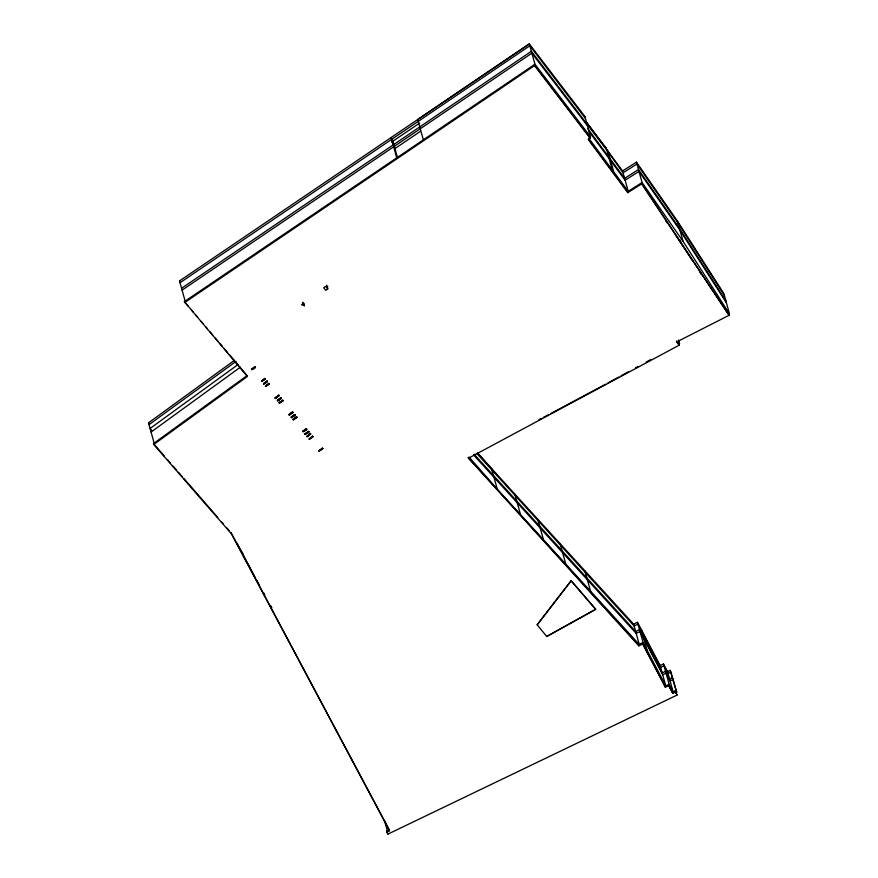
<?xml version="1.0" encoding="UTF-8"?>
<svg xmlns="http://www.w3.org/2000/svg" width="878" height="878" viewBox="0 0 878 878"><rect width="100%" height="100%" fill="white"/><g stroke="black" fill="none" stroke-linecap="round" stroke-linejoin="round"><path stroke-width="1.32" d="M537.182 624.785L571.15 580.731L595.701 609.288L546.709 636.484L537.182 624.785L571.15 580.731M469.061 457.054L497.277 489.2L639.261 644.485L643.113 642.652L637.472 622.293L633.62 624.159L514.815 494.062L520.467 514.431M148.514 422.834L234.415 360.375M149.019 424.656L236.028 361.429M238.179 364.447L150.072 428.464L151.861 430.516M151.071 432.053L240.287 367.234M675.215 691.14L675.478 692.062L672.757 693.368L672.504 692.446L675.215 691.14L677.081 695.069L387.966 834.1L386.935 832.157L389.591 830.884L231.397 533.769L153.738 444.509L153.474 443.588L247.102 375.564L239.145 366.192M153.738 444.509L247.355 376.486L184.369 301.637L534.954 64.259L529.313 43.9L179.529 280.905M251.503 369.1L255.037 366.598L255.454 367.234C254.872 369.386 250.46 368.859 251.92 369.737M251.558 369.298L255.333 367.081M251.679 369.44L255.278 366.894M251.799 369.583L255.454 367.234M264.86 378.473L261.501 381.315L264.86 378.473L265.277 379.109L261.633 381.458L265.222 378.923M264.98 378.627L261.501 381.315M263.51 383.609L267.033 381.107L267.45 381.732C262.961 385.277 262.105 383.971 267.274 381.392M263.554 383.796L267.033 381.107M263.795 384.092L267.153 381.25M269.283 383.96L265.518 386.166L268.866 383.324L269.283 383.96L265.639 386.309L269.228 383.763M268.986 383.477L265.518 386.166M278.941 395.495L275.22 397.899L278.688 395.199L279.105 395.835C271.203 400.917 277.766 397.657 278.688 395.199M275.22 397.899L278.82 395.352M280.861 397.833L277.338 400.335L280.861 397.833L281.278 398.458L277.755 400.961L281.234 398.272M280.982 397.975L277.514 400.664M282.946 400.346L279.237 402.75L282.705 400.05L283.122 400.686L279.478 403.035L283.122 400.686M279.237 402.75L283.001 400.533M289.005 414.427L292.528 411.936L292.945 412.561L289.422 415.064L289.125 414.581M292.648 412.078L289.06 414.625L289.422 415.064M289.18 414.767L292.528 411.936M289.301 414.91L292.89 412.375M291.595 417.687L291.178 417.061L294.701 414.559L295.118 415.184L291.474 417.544L295.118 415.184M294.942 414.855L291.233 417.248L294.701 414.559M293.011 419.278L296.544 416.776L296.962 417.412L293.428 419.914L293.142 419.432M296.665 416.929L293.065 419.475L296.544 416.776M293.307 419.761L296.907 417.215M302.844 431.164L306.367 428.662L306.784 429.287C306.17 431.328 301.878 431.043 303.261 431.789M302.888 431.35L306.367 428.662M303.009 431.493L306.609 428.947M303.129 431.647L306.784 429.287M305.017 433.787L308.54 431.285L308.957 431.91C308.299 433.984 304.029 433.633 305.423 434.412M305.061 433.973L308.661 431.427M305.182 434.116L308.957 431.91M305.303 434.27L308.902 431.724M310.614 433.798L307.026 436.344L310.373 433.502L310.79 434.127C302.877 439.219 309.44 435.96 310.373 433.502M310.494 433.644L307.026 436.344M312.963 436.761L309.199 438.967L312.546 436.125L312.963 436.761L309.44 439.263M312.667 436.278L309.199 438.967M309.319 439.11L312.908 436.564M322.61 448.296L319.021 450.842L322.369 448.01L322.786 448.636L319.142 450.996L322.786 448.636M319.021 450.842L322.665 448.493M327.867 286.667L327.242 287.084L326.561 286.228L327.22 286.447M327.757 288.928L325.705 290.333L323.653 287.743L325.705 286.338L327.757 288.928L326.737 285.24M180.034 282.727L529.829 45.755L585.428 118.387M391.588 142.071L419.53 123.15M181.57 288.28L531.366 51.297L606.808 150.028L623.073 172.801L636.956 164.021L677.926 222.836L724.361 295.425M182.086 290.135L531.881 53.152L587.481 125.795M394.76 148.722L420.463 131.305M184.632 302.57L534.537 65.609L534.285 64.687L589.895 137.319L590.148 138.252L588.26 139.503L627.792 192.666L641.664 183.886L641.412 182.964L729.08 315.29L676.828 341.882L679.188 345.175L468.523 458.184L638.855 645.857L642.696 644.002L642.444 643.08L638.591 644.924L468.172 457.636M588.677 138.153L628.209 191.316L622.568 170.958L636.44 162.178L677.421 221.026L723.856 293.603L729.497 313.94L683.062 241.351L642.081 182.536L636.44 162.178M627.792 192.666L627.54 191.733L642.081 182.536M605.6 384.224L550.605 413.615M607.993 382.918L618.738 377.057M621.119 375.751L628.286 371.844M635.442 367.937L637.834 366.631M646.186 362.065L650.96 359.464M543.361 417.423L548.19 414.888M538.938 419.629L541.342 418.422M675.884 690.723L673.185 692.029L667.532 671.67L670.243 670.353L676.708 692.248L670.243 670.353M386.935 832.157L386.671 831.236L389.338 829.951L231.133 532.847L231.397 533.769M643.113 642.652L665.765 685.883L660.124 665.524L663.483 663.933L667.543 671.692M672.504 692.446L668.399 684.741L668.663 685.663L665.348 687.233L665.096 686.311L669.135 684.291L663.483 663.933M389.152 829.929L387.341 830.786L384.52 820.623M303.667 303.195L304.37 305.742L301.472 304.71M491.636 468.863L477.423 452.872L514.826 494.094M477.039 453.696L634.125 625.981L637.977 624.148L660.629 667.379L663.998 665.776L668.048 673.514L670.748 672.208L671.571 673.744M474.131 454.244L635.661 631.523L639.513 629.691L662.177 672.921L665.535 671.33L669.585 679.067L672.296 677.75L673.119 679.287M473.758 455.1L636.177 633.378L640.029 631.545L662.692 674.776L666.051 673.185L670.101 680.922L672.8 679.616L673.624 681.152M153.474 443.588L164.186 455.901M167.764 460.006L170.442 463.079M173.12 466.152L176.687 470.257M178.475 472.309L182.042 476.414M183.831 478.466L217.744 517.46M221.322 521.565L223.1 523.617M226.678 527.722L229.356 530.795M571.172 580.808L595.701 609.288L546.709 636.484M184.369 301.637L187.903 305.807M191.437 309.967L193.204 312.052M195.86 315.18L197.627 317.254M201.161 321.425L202.928 323.499M205.573 326.627L207.34 328.712M209.996 331.829L212.641 334.957M215.297 338.085L217.942 341.202M219.709 343.287L222.364 346.404M224.131 348.489L227.665 352.66M229.432 354.734L237.378 364.107M302.526 302.262L303.887 303.876M275.165 397.701L275.582 398.338M279.182 402.552L279.599 403.189M302.317 303.162L304.37 305.742M584.924 116.565L529.313 43.9L417.709 119.507L423.35 139.843M622.568 170.98L586.35 122.13L606.303 148.206M587.58 128.44L624.62 178.355L638.493 169.575L679.473 228.39L725.897 300.978M588.918 131.382L625.125 180.209L639.008 171.429L679.978 230.245L726.413 302.833M534.954 64.259L590.565 136.902L584.924 116.544M534.537 65.609L590.148 138.252M588.831 139.657L627.54 191.733M678.035 341.63L679.605 343.825L678.551 340.016M665.722 220.729L667.247 222.913M675.797 235.183L692.687 260.931M641.664 183.886L729.08 315.29M699.996 272.356L701.445 274.627M237.016 543.054L255.015 577.186M256.31 579.535L259.537 585.406M263.411 592.452L264.706 594.801M270.523 605.37L271.818 607.763M675.478 692.062L677.081 695.069M668.663 685.663L672.757 693.368M386.671 831.236L387.966 834.1M637.472 622.293L660.124 665.557M669.135 684.291L673.185 692.029M642.444 643.08L665.096 686.311M642.696 644.002L665.348 687.233M677.421 220.993L683.062 241.351M680.252 240.045L680.955 242.591M679.188 345.175L676.565 340.96L676.828 341.882M607.905 150.939L613.546 171.298M606.292 148.173L611.944 168.543M612.877 171.715L613.129 172.648M611.264 168.96L611.527 169.893M641.324 629.625L646.965 649.994M633.609 624.126L639.261 644.485M638.591 644.924L638.855 645.857M584.967 571.073L590.609 591.432M560.252 544.097L565.904 564.466M537.742 519.139L543.394 539.498M491.625 468.841L497.277 489.2M392.4 139.361L397.339 157.14M391.072 137.506L396.724 157.875M468.402 457.526L468.665 458.448M385.563 822.587L386.627 826.396M179.529 280.883L185.17 301.242M242.328 552.229L243.382 556.037M148.503 422.801L154.155 443.16"/></g></svg>
